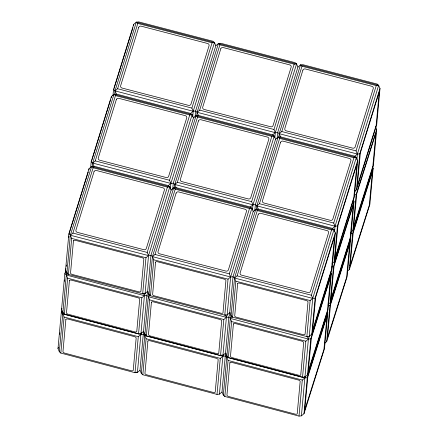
<?xml version="1.0" encoding="UTF-8"?>
<svg xmlns="http://www.w3.org/2000/svg" width="438" height="438" viewBox="0 0 438 438"><rect width="100%" height="100%" fill="white"/><g stroke="black" fill="none" stroke-linecap="round" stroke-linejoin="round"><path stroke-width="0.66" d="M143.888 332.327L143.275 334.287L139.996 370.307L137.417 372.453L135.013 372.705L60.827 353.077L59.327 351.791L58.002 348.61L61.276 312.59L61.895 310.63M148.044 291.511L146.812 295.42L143.533 331.44L140.954 333.592L138.55 333.844L64.364 314.21L62.864 312.924L61.539 309.743L64.813 273.723L65.842 270.465M59.688 334.254L59.814 332.913M64.512 281.289L64.632 279.948M147.65 291.363L145.077 293.52L142.679 293.783L68.405 274.423L66.899 273.142L65.563 269.967L68.837 233.947L89.051 168.652L91.624 166.495L94.022 166.237L168.296 185.592L169.802 186.873L171.143 190.048L150.929 255.343L147.65 291.363L148.986 294.539L150.497 295.82L224.765 315.179L227.169 314.917L229.742 312.759L233.021 276.739L253.23 211.444L255.803 209.287L258.201 209.03L332.475 228.384L333.986 229.665L335.322 232.841L332.042 268.861L311.829 334.156L309.255 336.313L306.857 336.576L232.583 317.216L231.078 315.935L229.742 312.759M66.264 266.353L66.384 265.012M68.892 237.484L69.012 236.137M59.327 351.791L62.776 313.871L63.187 312.573M62.864 312.924L66.313 275.009L67.134 272.409M66.899 273.142L70.348 235.228L91.624 166.495L169.802 186.873L169.72 187.82M60.827 353.077L64.101 317.052L62.776 313.871L61.276 312.59M64.364 314.21L67.638 278.19L66.313 275.009L64.813 273.723M68.405 274.423L71.684 238.403L70.348 235.228L68.837 233.947M88.925 170.01L89.051 168.652M90.682 167.217L91.181 161.781L111.389 96.486L113.962 94.329L116.36 94.066L190.634 113.426L192.145 114.707L193.481 117.882L173.267 183.177L172.709 189.293M92.38 166.445L92.686 163.062L113.962 94.329L192.145 114.707L192.058 115.654M111.268 97.844L111.389 96.486M112.96 95.73L113.519 89.615L133.727 24.32L136.3 22.163L138.704 21.9L212.972 41.26L214.483 42.541L215.819 45.716L195.605 111.011L195.052 117.127M114.718 94.279L115.024 90.89L136.3 22.163L214.483 42.541L214.396 43.488M133.606 25.678L133.727 24.32M135.013 372.705L138.288 336.685L140.866 334.539L141.479 332.595M138.55 333.844L141.824 297.818L144.403 295.672L145.219 293.082M142.679 293.783L145.958 257.763L148.526 255.606L169.802 186.873L167.404 187.136L93.13 167.776L91.624 166.495M140.954 333.592L144.403 295.672L143.522 293.553M226.09 353.373L225.269 355.985L221.995 392.005L219.416 394.151L217.007 394.403L142.821 374.769L141.321 373.488L144.775 335.568L145.181 334.271M148.986 294.539L152.435 256.624L173.711 187.891L176.114 187.634L250.383 206.988L251.894 208.269L253.23 211.444M142.821 374.769L146.1 338.749L144.775 335.568L143.275 334.287L140.866 334.539L62.776 313.871L63.806 313.017M230.246 312.551L228.806 317.117L225.532 353.137L222.953 355.289L220.544 355.541L146.358 335.908L149.637 299.888L148.312 296.707L146.812 295.42L144.403 295.672L66.313 275.009L67.863 273.723M150.497 295.82L153.776 259.8L152.435 256.624L150.929 255.343L148.526 255.606L70.348 235.228L72.922 233.071L93.13 167.776M170.355 189.09L170.869 183.434L192.145 114.707L189.742 114.97L115.473 95.61L113.962 94.329M174.466 187.842L174.778 184.458L196.054 115.725L198.452 115.462L272.726 134.822L274.232 136.103L275.568 139.279L255.359 204.573L254.801 210.689M192.693 116.924L193.207 111.268L214.483 42.541L212.085 42.798L137.811 23.438L136.3 22.163M196.81 115.676L197.116 112.287L218.392 43.559L220.79 43.296L295.064 62.656L296.575 63.937L297.911 67.113L277.697 132.407L277.139 138.523M217.007 394.403L220.287 358.383L222.865 356.236L223.479 354.293M220.544 355.541L223.823 319.516L226.402 317.369L227.421 314.134M224.765 315.179L228.045 279.159L230.618 277.002L251.894 208.269L173.711 187.891L171.143 190.048M219.416 394.151L222.865 356.236L222.422 355.174M227.169 314.917L230.618 277.002L229.282 273.827L249.496 208.532L251.894 208.269M327.345 311.407L327.788 312.469L324.509 348.489L303.988 413.702L301.41 415.848L299.006 416.1L224.814 396.467L223.32 395.185L226.769 357.266L227.18 355.968M330.663 272.014L331.325 273.602L328.046 309.622L307.525 374.835L304.947 376.987L302.543 377.238L228.357 357.605L226.857 356.318L230.306 318.404L231.122 315.803M231.078 315.935L234.527 278.021L255.803 209.287L333.986 229.665L312.71 298.398L309.255 336.313M224.814 396.467L228.094 360.447L226.769 357.266L225.269 355.985L222.865 356.236L144.775 335.568L145.805 334.714M228.357 357.605L231.631 321.585L230.306 318.404L228.806 317.117L226.402 317.369L148.312 296.707L149.128 294.106M232.583 317.216L235.863 281.196L234.527 278.021L233.021 276.739L230.618 277.002L152.435 256.624L155.008 254.467L175.222 189.172L173.711 187.891M252.507 209.813L252.956 204.831L274.232 136.103L196.054 115.725L193.481 117.882M256.498 209.917L256.865 205.855L278.141 137.121L280.544 136.859L354.813 156.218L356.324 157.499L357.66 160.675L354.38 196.695L334.172 261.99L332.113 263.714M274.15 137.05L274.232 136.103L271.834 136.366L197.56 117.006L196.054 115.725M274.845 137.647L275.299 132.665L296.575 63.937L218.392 43.559L215.819 45.716M278.897 137.072L279.209 133.683L300.484 64.955L302.882 64.693L377.156 84.052L378.662 85.333L379.998 88.509L376.724 124.529L356.51 189.824L354.451 191.548M299.006 416.1L302.28 380.08L304.859 377.934L305.27 376.636M302.543 377.238L305.817 341.213L308.396 339.067L309.414 335.831M306.857 336.576L310.137 300.556L312.71 298.398L315.108 298.136L335.322 232.841M301.41 415.848L304.859 377.934L304.421 376.872M304.947 376.987L308.396 339.067L307.295 336.417M303.988 413.702L307.268 377.682L327.788 312.469M307.525 374.835L310.805 338.815L331.325 273.602M311.829 334.156L315.108 298.136M334.533 231.883L335.048 226.227L356.324 157.499L278.141 137.121L275.568 139.279M324.607 343.343L326.671 341.624L329.951 305.604L350.471 240.391L349.809 238.798M328.144 304.476L330.208 302.757L333.488 266.737L354.008 201.524L353.346 199.936M334.172 261.99L337.446 225.97L357.66 160.675M356.871 159.717L357.386 154.061L378.662 85.333L300.484 64.955L297.911 67.113M353.247 200.566L353.428 198.551M350.471 240.391L347.192 276.411L326.671 341.624M354.008 201.524L350.728 237.544L330.208 302.757M356.51 189.824L359.79 153.804L379.998 88.509M347.805 270.832L349.354 269.545L352.628 233.525L373.154 168.312L372.492 166.719M350.827 232.397L352.891 230.684L356.165 194.658L376.691 129.445L375.585 126.796M373.154 168.312L369.875 204.332L349.354 269.545M376.691 129.445L373.411 165.471L352.891 230.684M113.891 89.653L114.094 88.618M69.27 233.629L69.412 232.95M91.613 161.463L91.756 160.784M65.3 273.202L65.465 272.48M61.763 312.064L61.988 311.09M69.538 232.447L69.817 231.461M91.947 160.023L92.155 159.29M114.285 87.852L114.493 87.124M65.667 271.719L65.809 271.242M70.014 230.81L87.901 173.037M92.358 158.644L110.239 100.871M114.696 86.472L132.928 27.764M94.022 166.237L92.686 163.062L95.26 160.905L115.473 95.61M116.36 94.066L115.024 90.89L117.598 88.733L137.811 23.438M65.563 269.967L65.963 268.664M143.774 293.181L145.077 293.52L148.526 255.606L147.19 252.43L167.404 187.136M168.296 185.592L170.869 183.434L169.533 180.259L189.742 114.97M190.634 113.426L193.207 111.268L191.871 108.093L212.085 42.798M176.114 187.634L174.778 184.458L177.352 182.301L197.56 117.006M198.452 115.462L197.116 112.287L199.69 110.13L219.903 44.835L218.392 43.559M250.383 206.988L252.956 204.831L251.62 201.655L271.834 136.366M272.726 134.822L275.299 132.665L273.964 129.489L294.172 64.194L296.575 63.937M333.986 229.665L331.582 229.928L311.374 295.223L312.71 298.398L234.527 278.021L237.1 275.863L257.314 210.569L255.803 209.287M258.201 209.03L256.865 205.855L259.438 203.697L279.652 138.403L278.141 137.121M280.544 136.859L279.209 133.683L281.782 131.526L301.99 66.231L300.484 64.955M332.475 228.384L335.048 226.227L333.712 223.051L353.926 157.762L356.324 157.499M354.813 156.218L357.386 154.061L356.05 150.886L376.264 85.591L378.662 85.333M61.539 309.743L61.95 308.44M58.002 348.61L58.413 347.307M354.577 192.32L355.185 190.377M87.967 172.818L88.252 172.101M110.376 100.455L110.59 99.93M150.371 294.988L148.312 296.707L144.858 334.621L146.358 335.908M232.37 316.685L230.306 318.404L308.396 339.067L310.805 338.815M359.79 153.804L357.386 154.061L279.209 133.683L277.697 132.407L275.299 132.665L197.116 112.287L195.605 111.011L193.207 111.268L115.024 90.89L113.519 89.615M337.446 225.97L335.048 226.227L256.865 205.855L255.359 204.573L252.956 204.831L174.778 184.458L173.267 183.177L170.869 183.434L92.686 163.062L91.181 161.781M354.364 194.85L356.165 194.658M350.827 233.711L352.628 233.525M331.681 266.928L333.488 266.737M328.144 305.79L329.951 305.604M307.268 377.682L304.859 377.934L226.769 357.266M219.903 44.835L294.172 64.194M301.99 66.231L376.264 85.591M117.598 88.733L191.871 108.093M199.69 110.13L273.964 129.489M281.782 131.526L356.05 150.886M279.652 138.403L353.926 157.762M95.26 160.905L169.533 180.259M177.352 182.301L251.62 201.655M259.438 203.697L333.712 223.051M175.222 189.172L249.496 208.532M257.314 210.569L331.582 229.928M72.922 233.071L147.19 252.43M155.008 254.467L229.282 273.827M237.1 275.863L311.374 295.223M71.684 238.403L145.958 257.763M153.776 259.8L228.045 279.159M235.863 281.196L310.137 300.556M67.638 278.19L141.824 297.818M149.637 299.888L223.823 319.516M231.631 321.585L305.817 341.213M146.172 334.971L144.858 334.621L143.533 331.44M221.65 354.944L222.953 355.289L226.402 317.369L225.296 314.719M64.101 317.052L138.288 336.685M146.1 338.749L220.287 358.383M228.094 360.447L302.28 380.08M136.114 372.108L137.417 372.453L140.866 334.539L140.428 333.477M225.532 353.137L226.857 356.318M221.995 392.005L223.32 395.185M139.996 370.307L141.321 373.488M304.7 410.088L323.923 349.48L327.066 315.847L307.854 376.685L304.7 410.088M308.237 371.227L327.46 310.619L330.586 276.969L311.391 337.824L308.237 371.227M327.383 338.01L346.606 277.402L349.727 243.758L330.537 304.607L327.383 338.01M330.92 299.149L350.143 238.54L353.285 204.907L334.074 265.746L330.92 299.149M350.066 265.932L369.289 205.323L372.431 171.691L353.22 232.534L350.066 265.932M353.603 227.07L372.826 166.462L375.946 132.818L356.756 193.667L353.603 227.07M312.535 330.542L331.467 269.857L334.61 236.224L315.683 297.139L312.535 330.542M334.873 258.376L353.805 197.691L356.926 164.047L338.026 224.973L334.873 258.376M357.216 186.21L376.143 125.525L379.27 91.876L360.365 152.807L357.216 186.21M65.881 319.466L62.952 351.698A2.026 0.936 17.5 0 0 64.813 353.159L131.192 370.723A2.026 0.936 17.5 0 0 133.234 370.291L136.163 338.065A2.026 0.936 17.5 0 0 134.302 336.598L67.923 319.034A2.026 0.936 17.5 0 0 65.881 319.466M69.418 280.605L66.488 312.831A2.026 0.936 17.5 0 0 68.35 314.298L134.729 331.862A2.026 0.936 17.5 0 0 136.771 331.429L139.7 299.198A2.026 0.936 17.5 0 0 137.839 297.736L71.46 280.172A2.026 0.936 17.5 0 0 69.418 280.605M73.464 240.807L70.534 273.038A2.026 0.936 17.2 0 0 72.401 274.495L138.857 291.817A2.026 0.936 17.2 0 0 140.894 291.374L143.828 259.148A2.026 0.936 17.2 0 0 141.961 257.692L75.506 240.369A2.026 0.936 17.2 0 0 73.464 240.807M147.88 341.164L144.945 373.395A2.026 0.936 17.5 0 0 146.812 374.857L213.191 392.421A2.026 0.936 17.5 0 0 215.228 391.988L218.162 359.762A2.026 0.936 17.5 0 0 216.295 358.295L149.916 340.731A2.026 0.936 17.5 0 0 147.88 341.164M151.417 302.302L148.482 334.528A2.026 0.936 17.5 0 0 150.349 335.995L216.728 353.559A2.026 0.936 17.5 0 0 218.765 353.127L221.699 320.895A2.026 0.936 17.5 0 0 219.832 319.433L153.453 301.87A2.026 0.936 17.5 0 0 151.417 302.302M155.556 262.203L152.621 294.435A2.026 0.936 17.2 0 0 154.494 295.891L220.944 313.214A2.026 0.936 17.2 0 0 222.986 312.77L225.92 280.544A2.026 0.936 17.2 0 0 224.048 279.088L157.598 261.765A2.026 0.936 17.2 0 0 155.556 262.203M229.873 362.861L226.944 395.092A2.026 0.936 17.5 0 0 228.806 396.554L295.185 414.118A2.026 0.936 17.5 0 0 297.227 413.686L300.156 381.46A2.026 0.936 17.5 0 0 298.289 379.992L231.916 362.429A2.026 0.936 17.5 0 0 229.873 362.861M233.41 323.994L230.481 356.225A2.026 0.936 17.5 0 0 232.343 357.693L298.721 375.256A2.026 0.936 17.5 0 0 300.764 374.824L303.693 342.593A2.026 0.936 17.5 0 0 301.826 341.131L235.452 323.567A2.026 0.936 17.5 0 0 233.41 323.994M237.648 283.6L234.713 315.831A2.026 0.936 17.2 0 0 236.58 317.287L303.036 334.61A2.026 0.936 17.2 0 0 305.078 334.167L308.007 301.941A2.026 0.936 17.2 0 0 306.14 300.484L239.685 283.162A2.026 0.936 17.2 0 0 237.648 283.6M94.022 171.723L75.938 230.142A2.026 1.79 5.2 0 0 77.362 232.37L143.817 249.693A2.026 1.79 5.2 0 0 146.303 248.483L164.387 190.059A2.026 1.79 5.2 0 0 162.963 187.836L96.508 170.513A2.026 1.79 5.2 0 0 94.022 171.723M116.36 99.552L98.276 157.976A2.026 1.79 5.2 0 0 99.7 160.204L166.155 177.521A2.026 1.79 5.2 0 0 168.641 176.317L186.725 117.893A2.026 1.79 5.2 0 0 185.301 115.665L118.851 98.347A2.026 1.79 5.2 0 0 116.36 99.552M138.704 27.386L120.62 85.81A2.026 1.79 5.2 0 0 122.038 88.038L188.493 105.355A2.026 1.79 5.2 0 0 190.979 104.145L209.063 45.727A2.026 1.79 5.2 0 0 207.639 43.499L141.189 26.176A2.026 1.79 5.2 0 0 138.704 27.386M176.114 193.12L158.03 251.538A2.026 1.79 5.2 0 0 159.454 253.766L225.904 271.089A2.026 1.79 5.2 0 0 228.39 269.879L246.474 211.455A2.026 1.79 5.2 0 0 245.056 209.233L178.6 191.91A2.026 1.79 5.2 0 0 176.114 193.12M198.452 120.948L180.368 179.372A2.026 1.79 5.2 0 0 181.792 181.6L248.242 198.923A2.026 1.79 5.2 0 0 250.733 197.713L268.817 139.289A2.026 1.79 5.2 0 0 267.394 137.061L200.938 119.744A2.026 1.79 5.2 0 0 198.452 120.948M220.79 48.782L202.706 107.206A2.026 1.79 5.2 0 0 204.13 109.434L270.585 126.752A2.026 1.79 5.2 0 0 273.071 125.542L291.155 67.123A2.026 1.79 5.2 0 0 289.732 64.895L223.276 47.572A2.026 1.79 5.2 0 0 220.79 48.782M258.201 214.516L240.117 272.934A2.026 1.79 5.2 0 0 241.541 275.163L307.996 292.485A2.026 1.79 5.2 0 0 310.482 291.275L328.566 232.852A2.026 1.79 5.2 0 0 327.142 230.629L260.692 213.306A2.026 1.79 5.2 0 0 258.201 214.516M280.544 142.345L262.461 200.768A2.026 1.79 5.2 0 0 263.879 202.997L330.334 220.319A2.026 1.79 5.2 0 0 332.82 219.109L350.904 160.686A2.026 1.79 5.2 0 0 349.48 158.457L283.03 141.14A2.026 1.79 5.2 0 0 280.544 142.345M302.882 70.179L284.799 128.602A2.026 1.79 5.2 0 0 286.222 130.831L352.672 148.148A2.026 1.79 5.2 0 0 355.163 146.938L373.247 88.52A2.026 1.79 5.2 0 0 371.824 86.291L305.368 68.969A2.026 1.79 5.2 0 0 302.882 70.179"/></g></svg>
